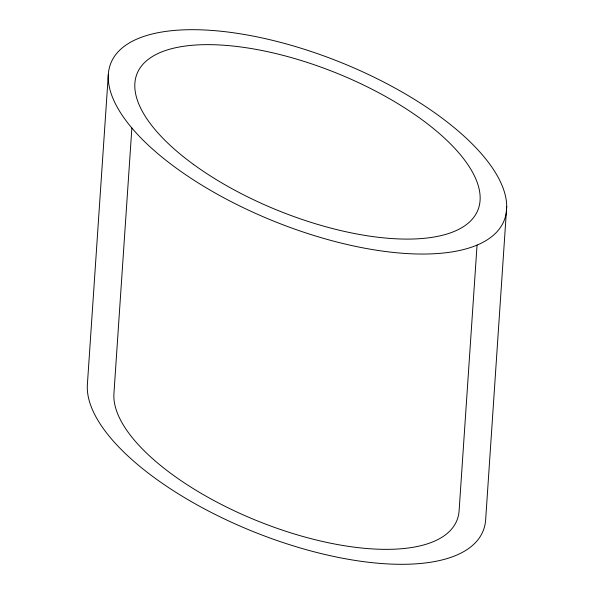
<?xml version="1.0" encoding="UTF-8"?>
<svg xmlns="http://www.w3.org/2000/svg" width="594" height="594" viewBox="0 0 594 594"><rect width="100%" height="100%" fill="white"/><g stroke="black" fill="none" stroke-linecap="round" stroke-linejoin="round"><path stroke-width="0.89" d="M506.712 206.564L506.333 212.192A211.798 86.145 21.8 0 1 479.076 244.208L475.809 245.597A211.798 86.145 21.8 0 1 132.989 129.329L130.056 125.831A211.798 86.145 21.8 0 1 260.766 37.652A211.798 86.145 21.8 0 1 506.712 206.564L485.662 519.676A211.798 86.145 21.8 0 1 280.472 541.698A211.798 86.145 21.8 0 1 87.377 384.593L108.338 74.324M131.868 127.992L113.929 393.592A183.561 74.658 21.8 0 0 281.281 529.759A183.561 74.658 21.8 0 0 459.11 510.669L477.056 245.07M193.421 164.367A183.561 74.658 21.8 0 0 476.782 212.533A183.561 74.658 21.8 0 0 252.235 48.708A183.561 74.658 21.8 0 0 193.421 164.367"/></g></svg>
